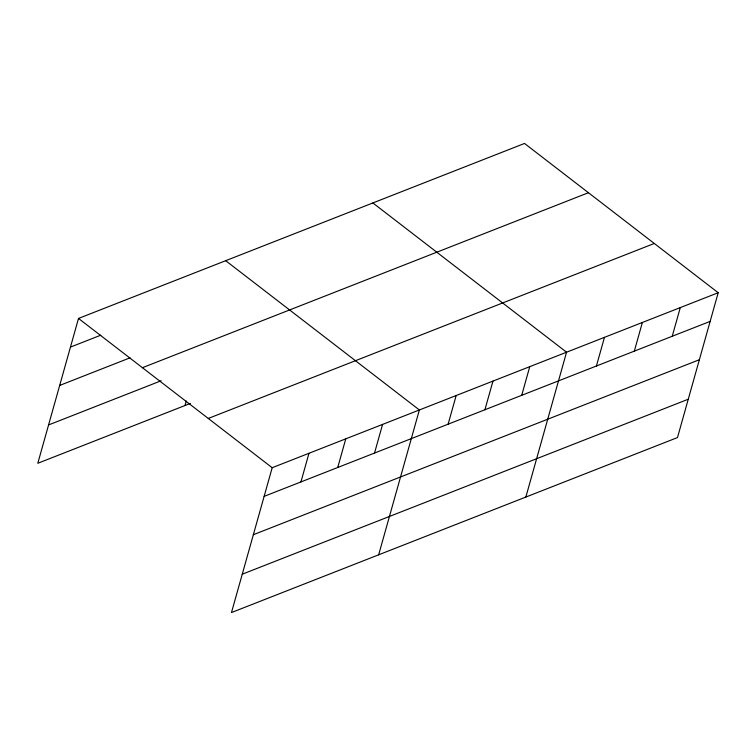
<?xml version="1.0" encoding="UTF-8"?>
<svg xmlns="http://www.w3.org/2000/svg" width="756" height="756" viewBox="0 0 756 756"><rect width="100%" height="100%" fill="white"/><g stroke="black" fill="none" stroke-linecap="round" stroke-linejoin="round"><path stroke-width="1.13" d="M718.2 292.723L272.188 467.718L231.478 612.549L677.489 437.563L718.2 292.723L524.522 143.451L78.511 318.437L37.8 463.277L190.399 403.402M184.984 405.528L186.25 401.02M300.926 481.941L308.977 453.279M337.724 467.501L345.775 438.839M374.522 453.061L382.574 424.409M378.661 554.8L419.372 409.969L225.694 260.697M448.11 424.192L456.17 395.53M484.908 409.752L492.959 381.1M521.706 395.322L529.758 366.66M525.845 497.061L566.556 352.22L372.878 202.948M596.408 366.008L604.469 337.346M634.322 351.134L642.373 322.472M672.235 336.259L680.287 307.597M70.459 347.099L100.756 335.21M59.677 385.437L130.023 357.834M142.421 367.7L588.442 192.714M48.573 424.938L161.132 380.778M208.269 418.455L654.29 243.47M264.127 496.371L710.149 321.385M253.355 534.709L699.366 359.724M242.251 574.21L688.262 399.225M78.511 318.437L272.188 467.718"/></g></svg>
